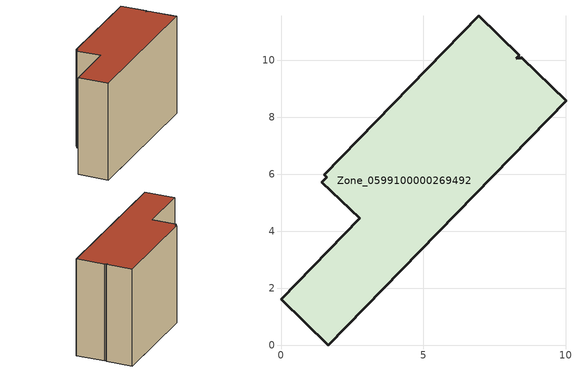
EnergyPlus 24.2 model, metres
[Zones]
Zone_0599100000269492
 floor ground (C_G): 8.36,10.19 8.26,10.08 8.46,10.1 10.01,8.59 1.65,0 0,1.6 2.76,4.45 1.44,5.73 1.6,5.9 1.52,5.99 6.95,11.56 z0
 wall outside (C_F): 0,1.6 1.65,0 10.01,8.59 8.46,10.1 8.26,10.08 8.36,10.19 6.95,11.56 1.52,5.99 1.6,5.9 1.44,5.73 2.76,4.45 0,1.6 z0:7.53
 roof outside (C_R): 8.26,10.08 8.36,10.19 6.95,11.56 1.52,5.99 1.6,5.9 1.44,5.73 2.76,4.45 0,1.6 1.65,0 10.01,8.59 8.46,10.1 z7.53
[BUILDING]
Pand.0599100000269492: North Axis=0; Terrain=City; Loads Convergence Tolerance Value=0.04; Temperature Convergence Tolerance Value=0.4; Solar Distribution=FullExterior; Maximum Number of Warmup Days=25; Minimum Number of Warmup Days=1
[Site:Location]
Rotterdam.The.Hague.AP_ZH_NLD Design_Conditions: Latitude=51.96; Longitude=4.45; Time Zone=1; Elevation=-4.5
[SITE:GROUNDTEMPERATURE:BUILDINGSURFACE]
18, 18, 18, 18, 18, 18, 18, 18, 18, 18, 18, 18
[MATERIAL] Thermal Absorptance=0.9; Solar Absorptance=0.7; Visible Absorptance=0.7
Name | Roughness | Thickness | Conductivity | Density | Specific Heat
G.TI.1946 | MediumSmooth | 0.15 | 1 | 540 | 1210
F.TI.1946 | Rough | 0.3 | 0.857143 | 1920 | 840
R.TI.1946 | MediumRough | 0.2 | 0.1 | 1500 | 1000
[CONSTRUCTION]
C_G: G.TI.1946
C_F: F.TI.1946
C_R: R.TI.1946
[ZONE]
Zone_0599100000269492: Type=1; Multiplier=1; Ceiling Height=Autocalculate; Volume=Autocalculate; Floor Area=autocalculate; Part of Total Floor Area=Yes
[ZONEINFILTRATION:DESIGNFLOWRATE]
Infil_Zone_0599100000269492: Zone or ZoneList or Space or SpaceList=Zone_0599100000269492; Schedule=AlwaysOn; Design Flow Rate Calculation Method=Flow/Area; Flow Rate per Floor Area=0.003; Constant Term Coefficient=1; Temperature Term Coefficient=0; Velocity Term Coefficient=0; Velocity Squared Term Coefficient=0
[HVACTEMPLATE:ZONE:IDEALLOADSAIRSYSTEM]
Zone_0599100000269492: Maximum Heating Supply Air Temperature=50; Minimum Cooling Supply Air Temperature=13; Maximum Heating Supply Air Humidity Ratio=0.0156; Minimum Cooling Supply Air Humidity Ratio=0.0077; Heating Limit=NoLimit; Cooling Limit=NoLimit; Dehumidification Control Type=ConstantSensibleHeatRatio; Cooling Sensible Heat Ratio=0.7; Dehumidification Setpoint=60; Humidification Control Type=None; Humidification Setpoint=30; Outdoor Air Method=None; Outdoor Air Flow Rate per Person=0.00944; Outdoor Air Flow Rate per Zone Floor Area=0; Outdoor Air Flow Rate per Zone=0; Demand Controlled Ventilation Type=None; Outdoor Air Economizer Type=NoEconomizer; Heat Recovery Type=None; Sensible Heat Recovery Effectiveness=0.7; Latent Heat Recovery Effectiveness=0.65
[ZONECONTROL:THERMOSTAT]
ThermostatControl_Zone_0599100000269492: Zone or ZoneList=Zone_0599100000269492; Control Type Schedule=DualSetpointControlType; Control 1=Thermostat_Zone_0599100000269492; Temperature Difference Between Cutout And Setpoint=0
[THERMOSTATSETPOINT:DUALSETPOINT]
Thermostat_Zone_0599100000269492: Heating Setpoint Temperature Schedule=HeatingSetpoint_Zone_0599100000269492; Cooling Setpoint Temperature Schedule=CoolingSetpoint_Zone_0599100000269492
[SCHEDULE:COMPACT]
HeatingSetpoint_Zone_0599100000269492: Through: 12/31, For: AllDays, Until: 24:00, 21
CoolingSetpoint_Zone_0599100000269492: Through: 12/31, For: AllDays, Until: 24:00, 24
DualSetpointControlType: Through: 12/31, For: AllDays, Until: 24:00, 4
AlwaysOn: Through: 12/31, For: AllDays, Until: 24:00, 1
